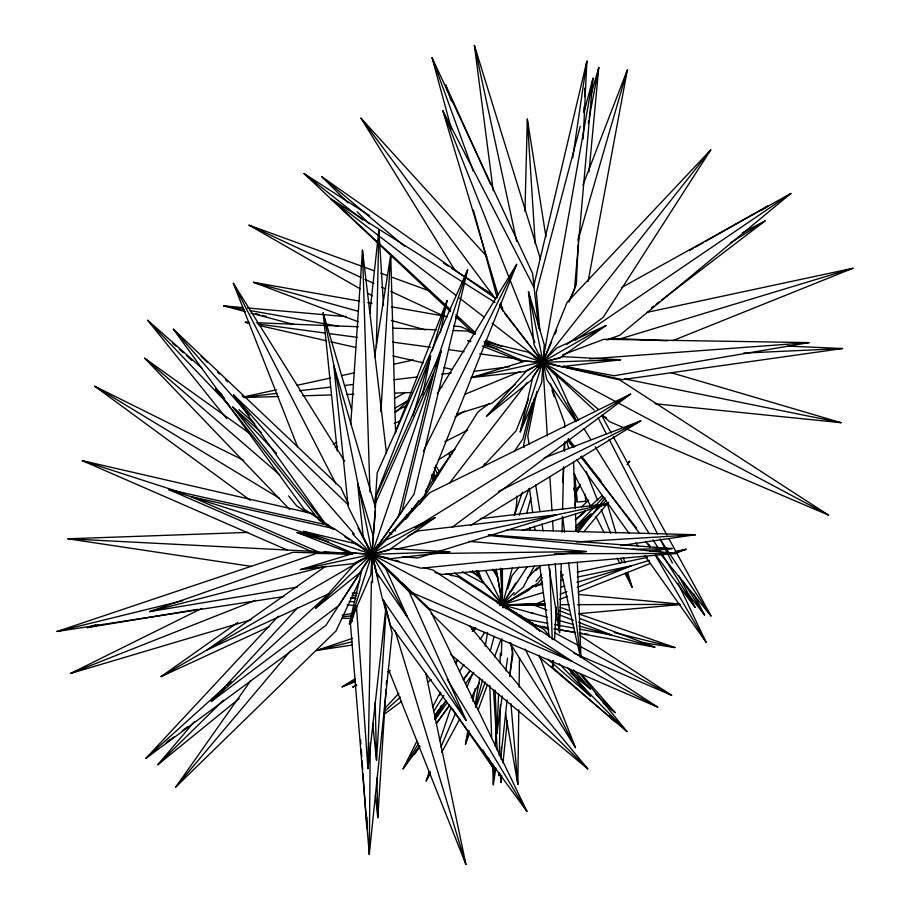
<?xml version="1.0" encoding="UTF-8"?>
<svg xmlns="http://www.w3.org/2000/svg" width="910" height="910" viewBox="0 0 910 910"><rect width="100%" height="100%" fill="white"/><g stroke="black" fill="none" stroke-linecap="round" stroke-linejoin="round"><path stroke-width="1.36" d="M384.464 603.387L392.153 633.36L369.278 854.456L370.256 742.617M501.694 775.457L500.966 782.486L501.023 775.377M501.16 759.759L501.274 746.973M505.437 712.951L517.813 784.34L518.791 709.709M519.087 687.187L519.473 657.623M367.151 825.779L366.844 828.589L367.048 817.214M382.928 599.622L385.613 610.599L367.947 768.586L371.394 581.285M376.353 346.835L378.856 230.287L369.767 313.37M499.146 772.749L498.839 775.547L498.896 772.726M499.26 755.801L500.352 705.034M501.421 655.678L501.785 638.752M548.514 564.382L559.57 632.678L561.265 563.37M562.016 532.248L562.403 516.687M562.573 509.611L563.609 467.183M564.018 450.2L564.2 443.136M564.575 427.575L564.678 423.332L550.368 383.554M524.956 211.484L527.334 119.108L545.943 236.771M502.218 695.922L496.894 733.665L498.623 694.046M499.977 662.912L500.409 653.016M578.168 245.04L576.292 284.637L570.138 298.889M578.305 242.219L578.635 235.144M583.196 138.98L586.87 61.197L533.396 287.435M495.836 768.04L493.322 784.75L494.255 766.345M495.267 746.518L496.428 723.86M552.415 660.887L553.155 666.507L553.451 660.842M554.565 639.605L556.272 607.05M562.801 482.482L563.62 466.921M564.428 451.349L564.951 441.441M374.613 507.211L375.182 497.508L430.635 356.049L422.524 394.86M583.879 110.895L584.118 106.641M584.675 96.71L585.164 88.202M380.869 411.627L390.731 254.789L374.556 356.868M372.622 723.336L376.501 760.077L386.181 609.029M375.398 795.067L377.786 817.681L386.022 689.257M386.284 685.025L386.557 680.794M375.091 505.198L375.364 500.989M375.637 496.78L377.195 472.916L467.615 269.872L414.027 494.244L373.51 552.017M350.771 423.878L362.464 250.125L386.409 452.827M372.122 551.528L370.859 574.642L349.383 623.919L362.066 568.818L401.992 511.147L441.327 350.6L376.194 496.177L371.894 554.327L372.531 582.707M373.487 534.739L375.421 510.942M583.913 112.59L592.99 78.283L574.472 289.266L568.909 302.086M589.009 171.785L598.791 67.477L591.022 94.697M503.002 762.796L507.359 720.595M500.83 757.347L507.12 699.961M509.725 676.164L512.478 650.968L510.726 642.847M505.767 670.772L507.541 658.192M572.708 157.839L586.87 61.197M509.657 676.141L513.001 653.869L511.249 645.702M584.595 90.977L585.028 88.179M469.401 733.608L465.465 744.266L467.854 730.423M472.87 701.337L475.02 688.87M475.225 704.135L479.752 677.939M485.212 646.225L487.589 632.427M529.529 530.428L530.007 527.652M592.99 78.283L541.894 366.514M588.076 281.565L627.331 69.979L582.946 185.026M588.213 123.112L588.747 120.336M589.27 117.549L598.791 67.477M536.809 391.584L527.777 436.152L529.131 444.512M440.406 332.503L447.083 300.539L395.793 431.374M576.166 421.41L542.735 362.328L534.056 344.753L528.482 291.632L544.282 344.765L541.712 382.644L520.224 431.92L532.919 376.82L542.735 362.328L710.755 149.877L603.171 317.385L566.68 344.526M534.454 398.057L523.614 444.774L523.989 447.584M398.682 515.89L433.683 373.009L375.728 502.57M532.168 403.289L523 438.779L514.139 451.667M580.273 126.308L536.343 292.36L539.801 330.148M503.048 607.698L502.513 604.9L512.307 567.885M526.822 513.035L530.814 497.952M465.465 744.266L469.094 730.605M475.373 706.979L482.607 679.759M490.206 651.173L494.187 636.204M574.722 505.55L576.519 498.839L573.641 488.09M578.146 239.956L627.331 69.979M412.935 415.813L430.635 356.049M432.204 350.748L447.083 300.539M355.855 606.981L350.509 624.533L369.278 854.456M352.807 615.99L352.181 621.485M349.383 623.919L371.894 554.327L441.327 350.6M520.224 431.92L542.735 362.328L567.146 302.279L710.755 149.877M507.689 589.043L512 575.825L518.962 567.044M435.105 366.48L467.615 269.872M430.271 773.443L426.244 780.871L429.418 771.475M439.826 740.626L451.132 707.093M514.594 514.878L522.329 492.219M476.01 707.161L485.292 682.011M494.562 656.849L500.921 639.639M478.25 709.607L487.589 684.274M519.212 515.128L529.131 488.522M528.437 399.171L516.175 430.748L482.493 467.069M437.369 393.507L516.675 264.344L424.504 495.461L373.771 552.234L429.827 492.64L630.63 394.064L452.281 527.174M426.244 780.871L430.202 771.748M440.929 746.973L455.626 713.087M466.921 687.016L473.132 672.683M551.653 341.819L542.735 362.328L531.087 380.414L486.497 416.211L526.071 371.394L605.969 325.575L557.068 347.904L486.497 416.211M554.986 334.129L556.658 330.284M359.928 579.875L335.995 630.971L175.755 787.048L250.853 680.441M419.885 746.575L414.118 754.629L415.961 750.83M434.684 719.332L441.43 705.352M423.332 451.314L516.675 264.344M419.726 746.177L403.073 768.893L416.939 741.002M439.632 695.377L440.895 692.84M456.024 662.423L457.286 659.886M534.375 566.02L523.193 587.268L513.888 595.197M574.403 496.007L580.33 484.746L575.074 491.377M432.557 707.104L440.486 692.18M455.671 663.572L457.65 659.841M441.68 752.388L459.789 718.968M471.187 697.913L479.24 683.057M483.517 466.022L484.928 463.554M503.093 607.618L502.513 604.9L510.749 590.454M414.118 754.629L419.157 746.109M434.9 719.446L445.684 701.166M499.817 605.548L502.513 604.9L515.697 582.991M403.073 768.893L418.543 743.379M434.741 716.659L438.427 710.585M373.35 551.938L377.73 544.771M419.794 504.14L477.977 411.957L489.148 403.403M361.168 570.911L325.916 625.386L145.987 758.28L278.335 616.172M433.899 710.858L443.921 695.388M459.334 671.569L463.963 664.425M480.15 639.434L484.78 632.291M510.976 591.83L527.14 566.873M574.938 493.072L580.33 484.746M405.894 519.223L418.873 500.58M425.368 491.263L453.76 450.495M435.094 719.605L447.322 702.497M463.645 679.702L470.174 670.579L463.156 679.497M436.368 723.552L449.551 705.136M436.379 723.461L449.699 705.295M465.522 683.717L473.848 672.365M627.127 464.737L629.663 461.336L627.616 463.281M449.312 483.369L527.163 382.507M542.28 577.588L537.912 583.105L502.513 604.9L499.817 605.48L543.122 592.592M578.123 532.282L605.218 498.02M434.855 715.021L446.355 700.586M532.441 585.79L528.892 590.135L502.513 604.9L499.795 605.378M535.99 581.445L541.325 574.915M576.838 531.417L591.045 514.025L575.928 526.719M542.041 581.865L540.221 584.038L535.353 586.734M583.924 531.702L608.517 502.252M175.755 787.048L290.7 650.661M239.137 698.63L157.828 764.696L194.467 721.55M315.645 608.21L355.218 563.392L435.116 517.574L386.227 539.903L315.645 608.21L360.246 572.413M627.786 463.463L629.663 461.336M435.116 517.574L388.877 550.106L371.894 554.327L353.785 563.597L300.38 569.626L371.894 554.327L392.642 548.65L449.733 551.79L371.894 554.327L352.329 553.053L303.542 531.326L357.459 544.203L371.894 554.327L385.601 568.34L407.407 617.105L371.894 554.327L363.215 536.752L357.641 483.631L373.441 536.764L371.894 554.327L339.009 605.378L211.313 701.496L297.672 607.687M384.327 708.947L398.853 693.352M499.692 604.82L502.513 604.9L514.082 592.546M527.584 578.134L537.23 567.84M575.803 526.663L593.161 508.133M596.05 505.05L603.774 496.814M499.84 604.081L502.513 604.9L504.481 602.886M535.956 570.57L539.892 566.532M575.313 530.177L591.045 514.025M588.474 518.416L606.469 500.307M396.362 411.889L407.191 401.071M157.828 764.696L223.462 700.199M581.615 506.859L588.77 500.079M169.476 739.841L166.348 742.708L174.299 736.725M211.313 701.496L328.101 594.469M145.987 758.28L224.793 687.13M226.897 685.23L231.094 681.442M384.623 711.324L400.411 697.071M575.143 519.803L585.642 510.408M589.828 506.642L602.42 495.37M472.301 631.415L475.429 628.673M473.496 629.993L475.646 628.128M576.326 519.36L584.903 511.977M499.909 604.035L502.513 604.9L504.572 603.137M764.764 208.549L768.006 205.819L705.432 241.491M621.405 287.685L790.87 193.477L619.71 335.289L606.435 339.953M515.06 384.566L491.821 403.244L456.649 414.107M537.207 366.775L545.022 360.633M651.56 307.728L653.801 306.01M656.053 304.293L659.42 301.722M661.672 300.004L765.014 220.971L742.367 232.869M182.239 730.741L187.915 726.476M383.565 714.703L401.685 701.314M427.734 682.079L431.135 679.565M454.92 662.002L457.184 660.33M269.258 626.728L161.07 676.608L237.726 622.497M325.814 566.122L207.184 649.865L329.807 593.32M605.969 325.575L559.73 358.108L471.221 377.627L524.638 371.599L542.735 362.328L563.483 356.652L620.586 359.791L561.197 366.73L542.735 362.328L485.11 342.933M760.999 210.688L768.006 205.819M575.507 340.033L790.87 193.477M356.754 685.344L352.898 687.05L356.413 684.707M730.355 243.015L765.014 220.971M438.279 459.971L455.046 449.415M455.068 417.03L464.68 411.036M355.264 681.715L342.16 686.868L355.412 678.576M415.222 527.493L630.63 394.064M470.709 525.332L640.72 420.875L544.237 457.901M497.258 603.125L502.513 604.9L522.647 592.979M525.013 591.58L527.379 590.181M529.745 588.781L534.488 585.972L542.769 584.254M394.223 398.796L405.212 392.426M394.803 408.249L408.237 400.468M161.07 676.608L366.98 557.182M689.473 250.58L693.158 248.487M695.615 247.088L702.975 242.89M352.898 687.05L356.606 685.014M333.185 444.114L336.927 442.146M394.462 411.889L405.712 405.962M439.485 388.206L441.976 386.887M444.922 441.714L467.66 430.134M342.16 686.868L354.786 680.418M408.021 535.99L417.986 530.928L556.727 514.798L436.584 552.097M251.069 619.812L70.468 673.48L201.69 608.46M498.703 491.377L640.72 420.875M387.694 671.739L390.265 670.602M335.085 447.652L337.712 446.571M394.235 423.355L399.49 421.193M465.203 394.189L520.395 371.507M538.8 363.954L542.735 362.328L546.99 362.021M672.831 340.624L852.909 268.279L647.146 312.323M544.476 600.509L535.296 604.183L502.513 604.9L454.488 573.004M560.23 594.219L566.793 591.591M577.293 587.405L631.108 565.906L577.281 577.088M559.73 599.406L567.624 596.278M578.146 592.091L650.514 563.358M675.516 553.428L686.038 549.253L675.015 551.562M70.468 673.48L255.551 600.316M471.619 629.231L475.521 627.684M562.664 354.809L603.842 339.271L809.127 342.604L614.102 375.739L563.324 366.195M197.732 609.347L87.326 627.638L95.379 624.829M297.399 587.109L149.581 611.6L316.305 553.428L352.443 554.008M608.096 339.737L612.1 338.349L667.235 340.784M283.897 596.562L57.091 631.472L292.963 552.279L352.159 553.815M352.42 644.974L316.236 650.548L352.477 638.376M433.888 552.939L417.69 557.966L402.425 556.761M522.192 530.519L608.483 503.73L480.218 518.643M471.221 377.627L525.286 361.065L542.735 362.328L620.586 359.791M300.38 569.626L354.434 553.064L371.894 554.327L390.356 558.717L449.733 551.79M620.279 338.816L852.909 268.279M560.719 587.257L564.78 586.017M576.963 582.332L649.331 560.378M675.163 552.552L686.038 549.253M87.326 627.638L98.325 624.806M149.581 611.6L323.858 566.702M57.091 631.472L182.739 600.68M316.236 650.548L352.113 641.755M243.209 397.033L276.412 389.81M297.161 385.283L330.364 378.048M341.432 375.648L353.876 372.929M393.996 364.193L413.356 359.973M395.52 549.276L608.483 503.73M560.628 575.564L563.392 574.984M577.167 572.094L647.454 557.352M560.708 580.523L563.472 579.954M342.228 615.137L352.056 613.511M620.836 545.545L695.411 534.727L507.086 529.631M787.412 346.096L842.558 348.53L622.463 379.629L563.358 366.81M473.518 371.394L509.509 366.685M244.665 397.147L277.004 393.37M299.492 390.743L330.432 387.125M344.492 385.487L352.921 384.498M393.7 379.743L417.599 376.945M441.509 374.158L451.349 373.009M649.467 551.039L671.967 548.559L488.442 534.75M469.116 541.359L586.313 551.528L421.057 568.215L371.894 554.327L303.542 531.326M488.795 535.512L676.244 553.405L441.885 574.46L435.162 572.526M579.295 613.636L679.759 604.604M589.498 358.87L809.127 342.604M342.399 616.661L353.74 615.831M350.339 598.325L354.57 598.063M576.223 541.95L695.411 534.727M743.561 353.091L842.558 348.53M251.342 566.384L67.943 538.8L247.85 532.407M244.699 397.511L278.699 396.51M302.78 395.793L331.126 394.951M346.71 394.485L353.797 394.269M394.883 393.052L411.877 392.551M512.41 604.627L544.965 603.705M352.272 593.013L356.538 592.899M353.012 593.411L357.243 593.32M632.336 549.322L671.967 548.559M512.444 604.729L545.101 604.172M432.955 553.53L586.313 551.528M554.497 553.769L676.244 553.405M512.432 604.877L515.276 604.866M560.651 604.729L569.148 604.695M577.657 604.672L679.759 604.365M478.467 571.184L482.459 581.649L502.513 604.9L533.806 605.002L546.967 610.087M500.739 602.818L502.513 604.9L545.465 605.366M349.122 601.601L354.798 601.726M342.365 618.265L352.261 618.481M249.431 323.255L245.29 322.311L249.533 322.47M256.609 322.754L358.46 326.77M392.415 328.101L436.265 329.829M453.237 330.501L467.387 331.058L475.179 334.3M352.375 553.519L312.38 551.858L168.543 489.489L328.339 525.263M523.944 361.418L521.259 361.293L482.254 346.118M353.091 553.416L350.407 553.28L297.115 532.555L317.556 536.695M67.943 538.8L314.143 551.403M323.994 551.904L336.552 552.529M342.308 552.825L352.102 553.314M352.215 595.447L356.47 595.72M245.575 311.698L223.576 305.874L243.334 307.603M247.565 307.978L346.346 316.646M453.589 326.053L460.642 326.667L474.974 332.901M578.862 594.457L679.793 604.081M655.12 403.767L841.045 422.684L671.068 372.668M347.165 604.763L354.161 605.537M245.29 322.311L249.499 322.868M257.917 324.005L325.257 333.071M329.477 333.64L357.528 337.405M392.608 342.126L430.498 347.233M448.732 349.679L464.168 351.76M479.604 353.842L518.882 359.12M539.983 626.842L548.423 628.128M554.042 628.992L575.12 632.234M579.34 632.882L582.15 633.314M584.959 633.747L587.769 634.179M641.175 642.38L674.902 647.567L578.805 613.897M350.407 597.734L356.003 598.621M358.108 321.696L253.469 282.305L359.416 301.096M367.776 302.586L371.962 303.326M391.482 306.784L447.231 316.669M455.603 318.159L459.777 318.898M223.576 305.874L244.574 309.593M250.17 310.583L338.361 326.178M547.809 627.627L535.308 625.352L502.513 604.9L486.554 585.858M554.759 628.89L575.609 632.7M579.772 633.451L654.813 647.135L579.727 618.459M547.82 623.293L525.673 619.221L502.513 604.9L485.633 570.57M554.736 624.567L574.119 628.128M579.659 629.151L611.497 634.998L578.567 622.292M555.089 364.648L542.735 362.328L523.17 361.065L484.655 343.9M470.561 341.568L467.956 340.567L470.686 341.113M484.313 343.878L488.397 344.697M567.715 367.39L573.266 368.504M576.041 369.073L581.592 370.188M584.368 370.757L591.295 372.156M624.601 378.901L841.045 422.684M259.088 325.45L326.701 340.852M330.842 341.785L355.673 347.449M392.938 355.935L423.298 362.84M443.989 367.56L452.27 369.449M287.378 550.049L82.321 460.665L311.618 513.445L313.939 515.014M484.063 341.637L528.3 352.204L542.735 362.328L598.359 409.363M614.216 632.541L674.902 647.567M392.176 559.525L371.894 554.327L362.646 548.673M394.872 560.219L398.933 561.254M423.264 567.499L432.728 569.922L572.185 661.422L411.934 592.637L371.894 554.327L357.971 528.027M255.448 313.609L259.555 314.678M262.296 315.383L266.402 316.441M446.105 573.778L458.481 577.02L657.725 707.15L429.27 608.562L401.606 582.411M251.069 313.154L293.68 324.426M253.469 282.305L358.54 311.379M391.277 320.434L425.391 329.875M500.17 595.242L502.513 604.9L533.783 613.579M603.137 632.814L654.813 647.135M494.096 569.387L497.031 574.233L502.513 604.9L505.232 605.651M531.121 612.805L547.467 617.321M555.635 619.573L573.346 624.465M578.794 625.966L611.497 634.998M467.956 340.567L470.675 341.352M484.279 345.311L497.872 349.269M297.115 532.555L328.385 541.666M168.543 489.489L313.813 535.808M82.321 460.665L184.685 493.766M560.116 607.357L569.455 610.621M360.087 288.823L249.067 225.191L362.203 266.402M364.864 267.369L374.181 270.759M380.835 273.193L387.489 275.616M391.482 277.072L430.077 291.12M558.649 610.405L570.502 614.933M556.181 613.647L573.3 620.256M485.826 340.226L501.706 346.403M540.096 361.304L828.566 515.151L609.689 421.739L602.249 415.131M602.579 416.007L606.481 417.667M574.153 653.255L671.637 695.331L579.681 635.271M318.932 552.131L190.918 496.621L334.357 528.733L370.723 553.53L351.965 541.439M249.067 225.191L361.122 277.527M364.99 279.325L374.01 283.533M381.734 287.15L385.601 288.948M390.754 291.359L442.271 315.417M250.113 500.193L94.754 386.272L243.698 460.358M542.599 626.342L548.866 629.686M555.123 633.03L671.637 695.331M657.725 707.15L371.894 554.327L348.189 506.711L333.834 365.649L375.25 506.79M393.222 529.54L395.702 530.894M470.231 571.241L477.682 575.279L483.892 582.684M462.371 571.776L484.757 584.004L487.419 587.143M367.481 293.065L372.417 295.898M502.388 568.693L502.513 604.9L516.937 613.363M519.348 614.762L522.954 616.878M525.354 618.288L527.766 619.699M535.501 624.431L544.055 629.492L549.401 636.079M94.754 386.272L279.506 498.316M523.591 617.719L531.793 622.713L537.048 629.288M533.499 356.674L540.426 360.917M450.7 309.81L331.286 199.119L494.995 302.438M450.507 311.584L304.02 173.548L369.54 215.624M443.397 263.058L448.164 266.118M451.735 268.416L492.23 294.43M307.398 512.785L296.649 505.869L288.663 495.927M828.566 515.151L619.71 379.925L542.735 362.328L492.128 323.266M333.219 529.313L319.217 520.258L215.59 388.82L221.938 394.496M344.935 536.9L349.622 539.926M449.767 574.29L452.134 575.837M323.926 522.317L304.042 509.031L173.412 329.204L340.92 487.794L348.075 503.15M334.834 529.461L324.404 522.476L233.642 395.008L348.496 505.084M316.259 516.596L318.568 518.165M348.041 202.805L321.867 176.79L495.336 298.309M289.699 509.463L144.69 358.221L250.512 434.07M331.286 199.119L456.137 295.488M459.504 298.093L484.257 317.192M304.02 173.548L362.863 220.083M570.729 673.047L590.522 689.063L573.618 669.851M603.148 702.895L615.16 712.621L581.513 674.367M389.491 532.532L391.687 534.307M450.666 654.404L587.758 768.882L469.674 625.864M321.867 176.79L404.552 246.257M539.198 657.031L626.979 731.572L579.715 673.4M144.69 358.221L279.723 474.781M547.911 659.238L590.499 696.195L567.715 667.678M551.016 666.12L615.137 721.766L609.268 715.669M226.601 418.589L147.693 320.274L202.043 368.266M567.18 384.02L542.735 362.328L516.778 328.965M172.877 343.423L176.039 346.244M179.202 349.076L183.422 352.841M186.595 355.662L191.862 360.371M238.886 409.614L254.766 423.787M325.018 524.012L232.778 407.032L261.227 432.421M594.23 410.148L542.735 362.328L499.431 305.805M455.899 314.621L475.623 332.912M406.417 514.594L408.488 516.527M455.66 316.441L474.235 333.947M382.143 564.018L398.534 579.511M503.799 607.425L502.513 604.9L506.597 608.813M569.023 668.509L590.522 689.063M595.697 694.011L615.16 712.621M201.087 356.299L207.23 362.191M217.479 372.008L219.526 373.976M225.68 379.868L227.727 381.836M242.071 395.588L244.13 397.556M382.007 564.109L430.555 611.031L526.924 811.322L390.47 625.329L384.031 600.827M357.107 211.814L369.187 223.814M381.938 564.314L384.941 567.305M404.017 586.267L412.059 594.241M431.135 613.204L587.758 768.882M529.916 410.911L531.884 412.878M578.191 681.92L626.979 731.572M559.218 663.743L590.499 696.195M147.693 320.274L229.309 405.473M215.59 388.82L224.326 398.068M232.778 407.032L276.56 453.385M352.432 533.726L370.916 553.303M454.863 270.145L361.02 118.198L486.759 256.438M502.513 604.9L505.312 608.005M173.412 329.204L249.249 415.222M532.304 622.884L539.823 631.415M472.54 570.763L477.215 576.098M233.642 395.008L354.263 534.011M573.22 446.958L569.649 442.567L568.306 438.563M581.274 456.831L600.964 480.98M661.786 555.589L710.994 615.945L668.93 538.788M567.624 440.03L572.856 446.719M580.716 456.752L636.545 528.107M686.277 591.659L704.602 615.08L693.5 593.73M504.663 313.393L515.049 326.747M568.761 439.052L574.733 447.003M581.558 456.103L639.582 533.419M645.554 541.37L649.82 547.058M655.791 555.02L695.035 607.311L678.883 575.712M361.02 118.198L495.597 298.958M499.635 304.418L501.319 306.693M500.318 305.055L502.82 308.422M411.661 508.303L413.322 510.601M576.826 459.573L629.197 533.578M635.737 542.826L638.194 546.296M644.735 555.544L706.114 642.267L677.973 583.219M575.825 421.592L546.728 379.515L528.482 291.632M407.407 617.105L375.875 571.514L323.175 312.812L337.246 451.053M466.17 720.538L382.462 599.133L371.894 554.327L409.17 591.841L466.17 720.538L402.618 608.506M452.281 708.651L492.56 767.073L488.545 757.996M545.09 365.877L542.735 362.328L539.596 354.422M660.125 539.266L710.994 615.945M432.421 474.349L434.741 477.898M682.455 580.5L704.602 615.08M509.725 642.574L575.461 747.611L539.13 655.143M297.559 446.73L233.369 283.329L344.651 461.177M544.237 364.751L542.735 362.328L542.405 359.507M567.499 402.152L578.749 420.261M584.004 428.712L590.749 439.564M595.254 446.81L649.274 533.704M653.027 539.732L695.035 607.311M435.458 465.215L439.177 471.278M492.537 569.205L497.634 577.611M447.22 679.19L526.924 811.322M648.784 544.043L650.218 546.5M655.234 555.089L706.114 642.267M373.293 556.795L371.894 554.327L376.183 570.741M482.8 749.851L492.56 767.073M601.749 415.586L611.247 433.001M613.283 436.732L666.893 535.057M431.818 474.701L434.514 479.661M498.054 294.908L442.749 110.588L534.034 287.514L538.8 328.453M598.109 417.724L606.504 434.161M609.097 439.212L657.555 534.011M660.148 539.061L672.422 563.074M573.869 473.507L590.681 506.347M595.857 516.448L604.263 532.873M617.196 558.137L619.778 563.188M624.954 573.289L632.063 587.178L627.65 572.288M525.104 649.103L575.461 747.611M233.369 283.329L335.813 483.745M434.286 467.467L438.074 475.1M451.417 129.061L432.057 57.705L532.577 273.409L534.022 286.104M447.083 90.488L445.661 84.983L490.604 184.366M576.53 421.25L556.454 376.342L542.735 362.328L547.32 435.935M476.169 570.741L478.421 575.893M431.761 476.374L433.467 480.275M442.749 110.588L509.236 277.982M510.283 280.621L534.887 342.558M586.097 471.471L597.586 500.398M601.237 509.6L610.644 533.271M620.574 558.251L622.133 562.198M626.319 572.72L632.063 587.178M388.286 668.93L465.943 864.5L425.8 673.184M433.672 472.245L435.708 477.522M476.965 570.877L479.979 578.771M432.057 57.705L473.314 171.273M544.646 367.64L542.735 362.328L543.623 364.99M445.661 84.983L451.292 101.055M451.212 451.292L452.111 453.988M552.017 390.174L554.224 396.805M493.231 190.736L474.417 45.5L540.551 259.316M566.589 441.213L568.636 448.016M394.997 630.516L465.943 864.5M500.489 303.041L502.934 311.174M607.22 503.253L616.036 533.033M623.248 557.398L624.851 562.812M323.175 312.812L351.533 409.454M473.382 210.017L497.201 297.832M376.888 573.471L377.968 577.577M448.96 453.135L449.95 457.241M561.072 571.628L580.432 657.247M474.417 45.5L516.675 241.434M496.212 569.034L502.024 602.147M535.66 484.939L539.948 511.42M541.985 523.967L543.111 530.928M529.415 488.272L532.589 512.137M534.454 526.173L535.023 530.382M539.698 565.463L549.231 637.034M562.619 516.789L564.61 532.236M568.591 563.119L580.705 657.202M585.107 494.232L585.778 501.251L577.35 502.058L574.642 473.974M510.942 703.805L517.813 784.34M500.272 773.978L500.966 782.486M356.436 606.014L367.947 768.586M360.565 739.83L360.861 744.05M361.259 749.692L361.759 756.733M362.055 760.965L362.658 769.416M362.953 773.636L366.844 828.589M527.334 119.108L535.216 243.55M549.879 476.988L551.995 510.954M552.609 520.861L553.223 530.769M555.248 563.324L559.57 632.678M493.504 689.769L497.269 750.238M498.669 772.738L498.839 775.547M378.856 230.287L383.531 305.498M500.443 568.159L502.354 602.079M495.097 690.144L496.894 733.665M573.562 462.018L575.325 508.69M575.541 514.343L576.189 531.315M577.361 562.425L580.955 657.179M489.785 685.366L491.65 737.896M492.56 763.456L493.322 784.75M549.811 568.886L552.234 639.628M552.962 660.842L553.155 666.507M501.376 568.75L502.422 602.124M362.464 250.125L369.96 492.071M390.731 254.789L395.611 433.046M375.193 701.894L376.501 760.077M376.899 778.039L377.786 817.681M516.709 496.098A53.155 53.155 0 0 1 514.161 515.31"/></g></svg>
